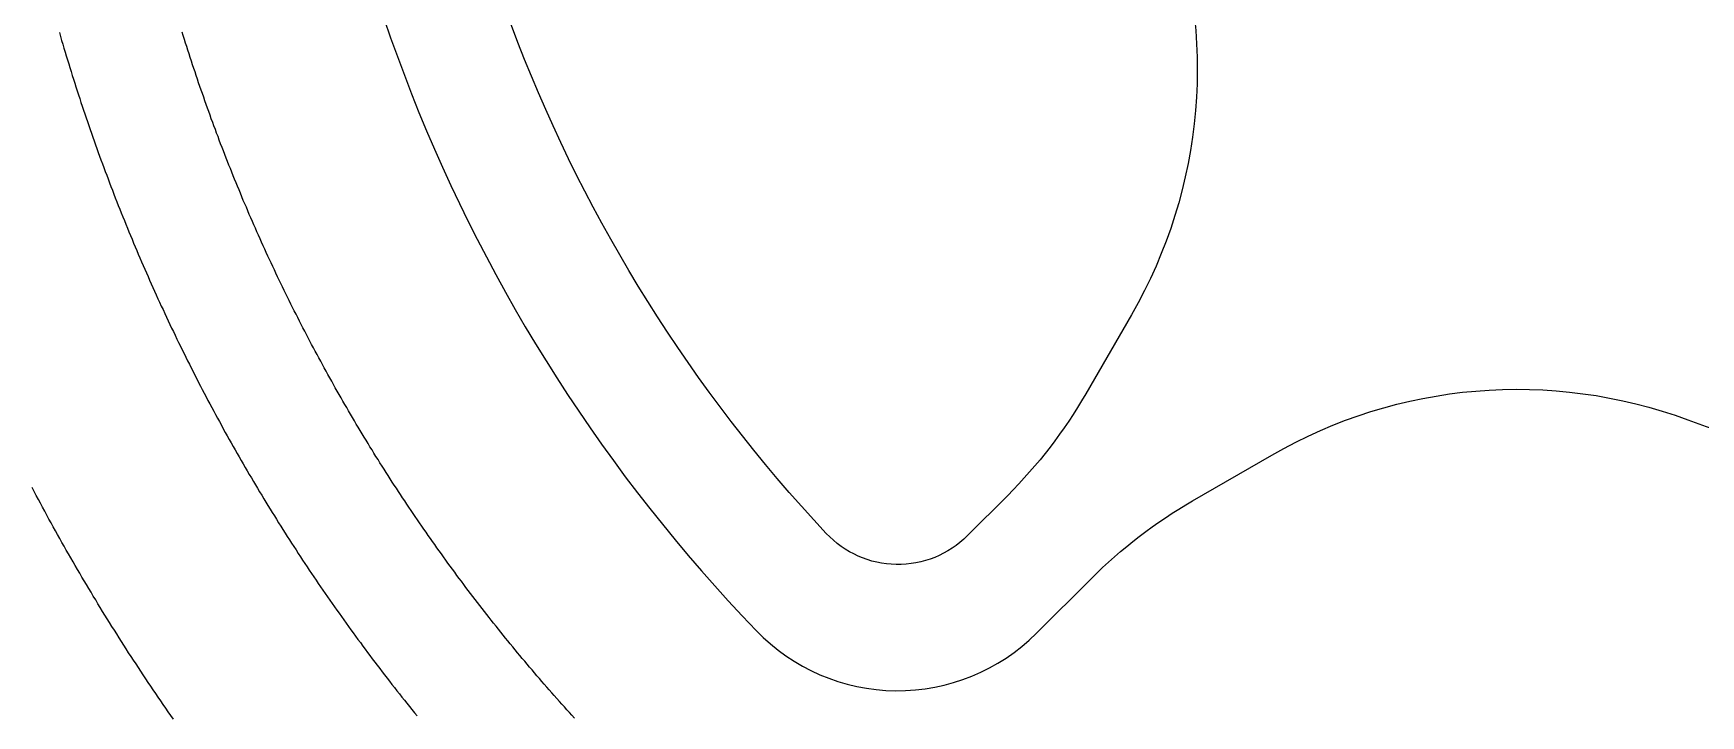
# Model space of a CAD drawing. Header units: inches. Extents: x -43479 to 56521, y -44741 to 59530.
# Drawn here: x -21001 to -19302, y 1737 to 2432 of the extents above; entities that cross this region are included whole.
import ezdxf

# ---------------------------------------------------------------- set-up
doc = ezdxf.new("R2010")
doc.units = ezdxf.units.IN
doc.header["$MEASUREMENT"] = 0

# ---------------------------------------------------------------- blocks, each defined once
blk = doc.blocks.new('kanishk_spiralEditV1')
for points in [[(4660.2, 933.2), (4659, 929.3), (4657.9, 925.3), (4656.7, 921.3), (4655.5, 917.4), (4654.3, 913.4), (4653.1, 909.4), (4651.9, 905.5), (4650.7, 901.5), (4649.5, 897.5), (4648.3, 893.6), (4647, 889.6), (4645.8, 885.7), (4644.5, 881.7), (4643.3, 877.8), (4642, 873.9), (4640.7, 869.9), (4639.4, 866), (4638.2, 862.1), (4636.9, 858.1), (4635.5, 854.2), (4634.2, 850.3), (4632.9, 846.4), (4631.6, 842.5), (4630.2, 838.5), (4628.9, 834.6), (4627.5, 830.7), (4626.1, 826.8), (4624.8, 822.9), (4623.4, 819), (4622, 815.1), (4620.6, 811.2), (4619.2, 807.4), (4617.8, 803.5), (4616.4, 799.6), (4614.9, 795.7), (4613.5, 791.8), (4612, 788), (4610.6, 784.1), (4609.1, 780.2), (4607.6, 776.4), (4606.2, 772.5), (4604.7, 768.6), (4603.2, 764.8), (4601.7, 760.9), (4600.2, 757.1), (4598.6, 753.3), (4597.1, 749.4), (4595.6, 745.6), (4594, 741.8), (4592.5, 737.9), (4590.9, 734.1), (4589.4, 730.3), (4587.8, 726.5), (4586.2, 722.6), (4584.6, 718.8), (4583, 715), (4581.4, 711.2), (4579.8, 707.4), (4578.2, 703.6), (4576.5, 699.8), (4574.9, 696), (4573.3, 692.3), (4571.6, 688.5), (4569.9, 684.7), (4568.3, 680.9), (4566.6, 677.1), (4564.9, 673.4), (4563.2, 669.6), (4561.5, 665.9), (4559.8, 662.1), (4558.1, 658.4), (4556.4, 654.6), (4554.6, 650.9), (4552.9, 647.1), (4551.1, 643.4), (4549.4, 639.6), (4547.6, 635.9), (4545.9, 632.2), (4544.1, 628.5), (4542.3, 624.8), (4540.5, 621), (4538.7, 617.3), (4536.9, 613.6), (4535.1, 609.9), (4533.2, 606.2), (4531.4, 602.5), (4529.6, 598.8), (4527.7, 595.2), (4525.9, 591.5), (4524, 587.8), (4522.1, 584.1), (4520.3, 580.5), (4518.4, 576.8), (4516.5, 573.1), (4514.6, 569.5), (4512.7, 565.8), (4510.8, 562.2), (4508.8, 558.5), (4506.9, 554.9), (4505, 551.3), (4503, 547.6), (4501.1, 544), (4499.1, 540.4), (4497.1, 536.8), (4495.2, 533.1), (4493.2, 529.5), (4491.2, 525.9), (4489.2, 522.3), (4487.2, 518.7), (4485.2, 515.1), (4483.2, 511.6), (4481.1, 508), (4479.1, 504.4), (4477, 500.8), (4475, 497.2), (4472.9, 493.7), (4470.9, 490.1), (4468.8, 486.6), (4466.7, 483), (4464.6, 479.5), (4462.5, 475.9), (4460.4, 472.4), (4458.3, 468.9), (4456.2, 465.3), (4454.1, 461.8), (4452, 458.3), (4449.8, 454.8), (4447.7, 451.3), (4445.5, 447.7), (4443.4, 444.2), (4441.2, 440.8), (4439, 437.3), (4436.9, 433.8), (4434.7, 430.3), (4432.5, 426.8), (4430.3, 423.3), (4428.1, 419.9), (4425.8, 416.4), (4423.6, 413), (4421.4, 409.5), (4419.1, 406.1), (4416.9, 402.6), (4414.6, 399.2), (4412.4, 395.7), (4410.1, 392.3), (4407.8, 388.9), (4405.6, 385.5), (4403.3, 382.1), (4401, 378.6), (4398.7, 375.2), (4396.4, 371.8), (4394.1, 368.5), (4391.7, 365.1), (4389.4, 361.7), (4387.1, 358.3), (4384.7, 354.9), (4382.4, 351.6), (4380, 348.2), (4377.7, 344.8), (4375.3, 341.5), (4372.9, 338.1), (4370.5, 334.8), (4368.1, 331.5), (4365.7, 328.1), (4363.3, 324.8), (4360.9, 321.5), (4358.5, 318.2), (4356.1, 314.9), (4353.6, 311.6), (4351.2, 308.2), (4348.8, 305), (4346.3, 301.7), (4343.8, 298.4), (4341.4, 295.1), (4338.9, 291.8), (4336.4, 288.6), (4333.9, 285.3), (4331.4, 282), (4328.9, 278.8), (4326.4, 275.5), (4323.9, 272.3), (4321.4, 269.1), (4318.9, 265.8), (4316.3, 262.6), (4313.8, 259.4), (4311.3, 256.2), (4308.7, 253), (4306.1, 249.8), (4303.6, 246.6), (4301, 243.4), (4298.4, 240.2), (4295.8, 237)], [(4135.5, 234.7), (4138.1, 237.6), (4140.7, 240.4), (4143.3, 243.3), (4145.8, 246.1), (4148.4, 249), (4150.9, 251.8), (4153.5, 254.7), (4156, 257.6), (4158.6, 260.5), (4161.1, 263.4), (4163.7, 266.3), (4166.2, 269.2), (4168.7, 272.1), (4171.2, 275), (4173.7, 277.9), (4176.2, 280.8), (4178.7, 283.8), (4181.2, 286.7), (4183.7, 289.6), (4186.1, 292.6), (4188.6, 295.5), (4191.1, 298.5), (4193.5, 301.4), (4196, 304.4), (4198.4, 307.4), (4200.9, 310.4), (4203.3, 313.3), (4205.7, 316.3), (4208.1, 319.3), (4210.6, 322.3), (4213, 325.3), (4215.4, 328.3), (4217.8, 331.3), (4220.2, 334.4), (4222.5, 337.4), (4224.9, 340.4), (4227.3, 343.4), (4229.6, 346.5), (4232, 349.5), (4234.4, 352.6), (4236.7, 355.6), (4239, 358.7), (4241.4, 361.8), (4243.7, 364.8), (4246, 367.9), (4248.3, 371), (4250.6, 374.1), (4252.9, 377.1), (4255.2, 380.2), (4257.5, 383.3), (4259.8, 386.4), (4262.1, 389.6), (4264.4, 392.7), (4266.6, 395.8), (4268.9, 398.9), (4271.1, 402), (4273.4, 405.2), (4275.6, 408.3), (4277.8, 411.5), (4280.1, 414.6), (4282.3, 417.8), (4284.5, 420.9), (4286.7, 424.1), (4288.9, 427.3), (4291.1, 430.4), (4293.3, 433.6), (4295.5, 436.8), (4297.6, 440), (4299.8, 443.2), (4302, 446.4), (4304.1, 449.6), (4306.3, 452.8), (4308.4, 456), (4310.5, 459.2), (4312.7, 462.4), (4314.8, 465.6), (4316.9, 468.9), (4319, 472.1), (4321.1, 475.3), (4323.2, 478.6), (4325.3, 481.8), (4327.4, 485.1), (4329.4, 488.3), (4331.5, 491.6), (4333.6, 494.9), (4335.6, 498.1), (4337.7, 501.4), (4339.7, 504.7), (4341.7, 508), (4343.8, 511.3), (4345.8, 514.5), (4347.8, 517.8), (4349.8, 521.1), (4351.8, 524.5), (4353.8, 527.8), (4355.8, 531.1), (4357.8, 534.4), (4359.7, 537.7), (4361.7, 541), (4363.6, 544.4), (4365.6, 547.7), (4367.5, 551.1), (4369.5, 554.4), (4371.4, 557.7), (4373.3, 561.1), (4375.2, 564.5), (4377.2, 567.8), (4379.1, 571.2), (4381, 574.6), (4382.8, 577.9), (4384.7, 581.3), (4386.6, 584.7), (4388.5, 588.1), (4390.3, 591.5), (4392.2, 594.9), (4394, 598.3), (4395.9, 601.7), (4397.7, 605.1), (4399.5, 608.5), (4401.3, 611.9), (4403.2, 615.3), (4405, 618.7), (4406.8, 622.2), (4408.6, 625.6), (4410.3, 629), (4412.1, 632.5), (4413.9, 635.9), (4415.6, 639.3), (4417.4, 642.8), (4419.1, 646.3), (4420.9, 649.7), (4422.6, 653.2), (4424.3, 656.6), (4426.1, 660.1), (4427.8, 663.6), (4429.5, 667.1), (4431.2, 670.5), (4432.9, 674), (4434.6, 677.5), (4436.2, 681), (4437.9, 684.5), (4439.6, 688), (4441.2, 691.5), (4442.9, 695), (4444.5, 698.5), (4446.1, 702), (4447.8, 705.5), (4449.4, 709.1), (4451, 712.6), (4452.6, 716.1), (4454.2, 719.7), (4455.8, 723.2), (4457.4, 726.7), (4458.9, 730.3), (4460.5, 733.8), (4462.1, 737.4), (4463.6, 740.9), (4465.1, 744.5), (4466.7, 748), (4468.2, 751.6), (4469.7, 755.2), (4471.3, 758.7), (4472.8, 762.3), (4474.3, 765.9), (4475.8, 769.5), (4477.2, 773), (4478.7, 776.6), (4480.2, 780.2), (4481.7, 783.8), (4483.1, 787.4), (4484.6, 791), (4486, 794.6), (4487.4, 798.2), (4488.9, 801.8), (4490.3, 805.4), (4491.7, 809.1), (4493.1, 812.7), (4494.5, 816.3), (4495.9, 819.9), (4497.3, 823.6), (4498.6, 827.2), (4500, 830.8), (4501.3, 834.5), (4502.7, 838.1), (4504, 841.7), (4505.4, 845.4), (4506.7, 849), (4508, 852.7), (4509.3, 856.3), (4510.6, 860), (4511.9, 863.7), (4513.2, 867.3), (4514.5, 871), (4515.8, 874.7), (4517.1, 878.3), (4518.3, 882), (4519.6, 885.7), (4520.8, 889.4), (4522, 893.1), (4523.3, 896.7), (4524.5, 900.4), (4525.7, 904.1), (4526.9, 907.8), (4528.1, 911.5), (4529.3, 915.2), (4530.5, 918.9), (4531.7, 922.6), (4532.8, 926.3), (4534, 930.1), (4535.1, 933.8)], [(4544, 233.8), (4546.6, 237.5), (4549.2, 241.2), (4551.8, 245), (4554.3, 248.7), (4556.9, 252.4), (4559.5, 256.1), (4562, 259.9), (4564.6, 263.6), (4567.1, 267.4), (4569.6, 271.1), (4572.1, 274.9), (4574.7, 278.7), (4577.2, 282.4), (4579.7, 286.2), (4582.1, 290), (4584.6, 293.8), (4587.1, 297.6), (4589.6, 301.4), (4592, 305.2), (4594.5, 309), (4596.9, 312.8), (4599.3, 316.6), (4601.8, 320.5), (4604.2, 324.3), (4606.6, 328.1), (4609, 332), (4611.4, 335.8), (4613.8, 339.7), (4616.2, 343.5), (4618.5, 347.4), (4620.9, 351.3), (4623.2, 355.1), (4625.6, 359), (4627.9, 362.9), (4630.3, 366.8), (4632.6, 370.7), (4634.9, 374.6), (4637.2, 378.5), (4639.5, 382.4), (4641.8, 386.3), (4644.1, 390.2), (4646.3, 394.1), (4648.6, 398.1), (4650.9, 402), (4653.1, 405.9), (4655.3, 409.9), (4657.6, 413.8), (4659.8, 417.8), (4662, 421.7), (4664.2, 425.7), (4666.4, 429.7), (4668.6, 433.6), (4670.8, 437.6), (4673, 441.6), (4675.1, 445.6), (4677.3, 449.6), (4679.5, 453.6), (4681.6, 457.6), (4683.7, 461.6), (4685.9, 465.6), (4688, 469.6)]]:
    blk.add_lwpolyline(points)
blk.add_lwpolyline([(4418, 1509.9, -0.197635), (3950.5, 324, -0.419989), (3664.9, 321.2), (3609.3, 376.7, 0.065543), (3505.8, 456.2), (3425.1, 502.8, 0.223256), (3001.3, 538.6, -4.575093), (3532.3, 1069.6, 0.223256), (3568.1, 645.8), (3614.7, 565.2, 0.065543), (3694.2, 461.6), (3735.3, 420.5, 0.424116), (3879, 422.9, 0.193371), (4298.1, 1504.4)], format="xyb")

msp = doc.modelspace()

# ---------------------------------------------------------------- linework, layer by layer
msp.add_circle((6520.5, 9529.6), 50000)

# ---------------------------------------------------------------- block references
at = {"xscale": -1, "rotation": 359.9999999999722}
msp.add_blockref('kanishk_spiralEditV1', (-16314.1, 1500), dxfattribs=at)

doc.saveas('drawing.dxf')
